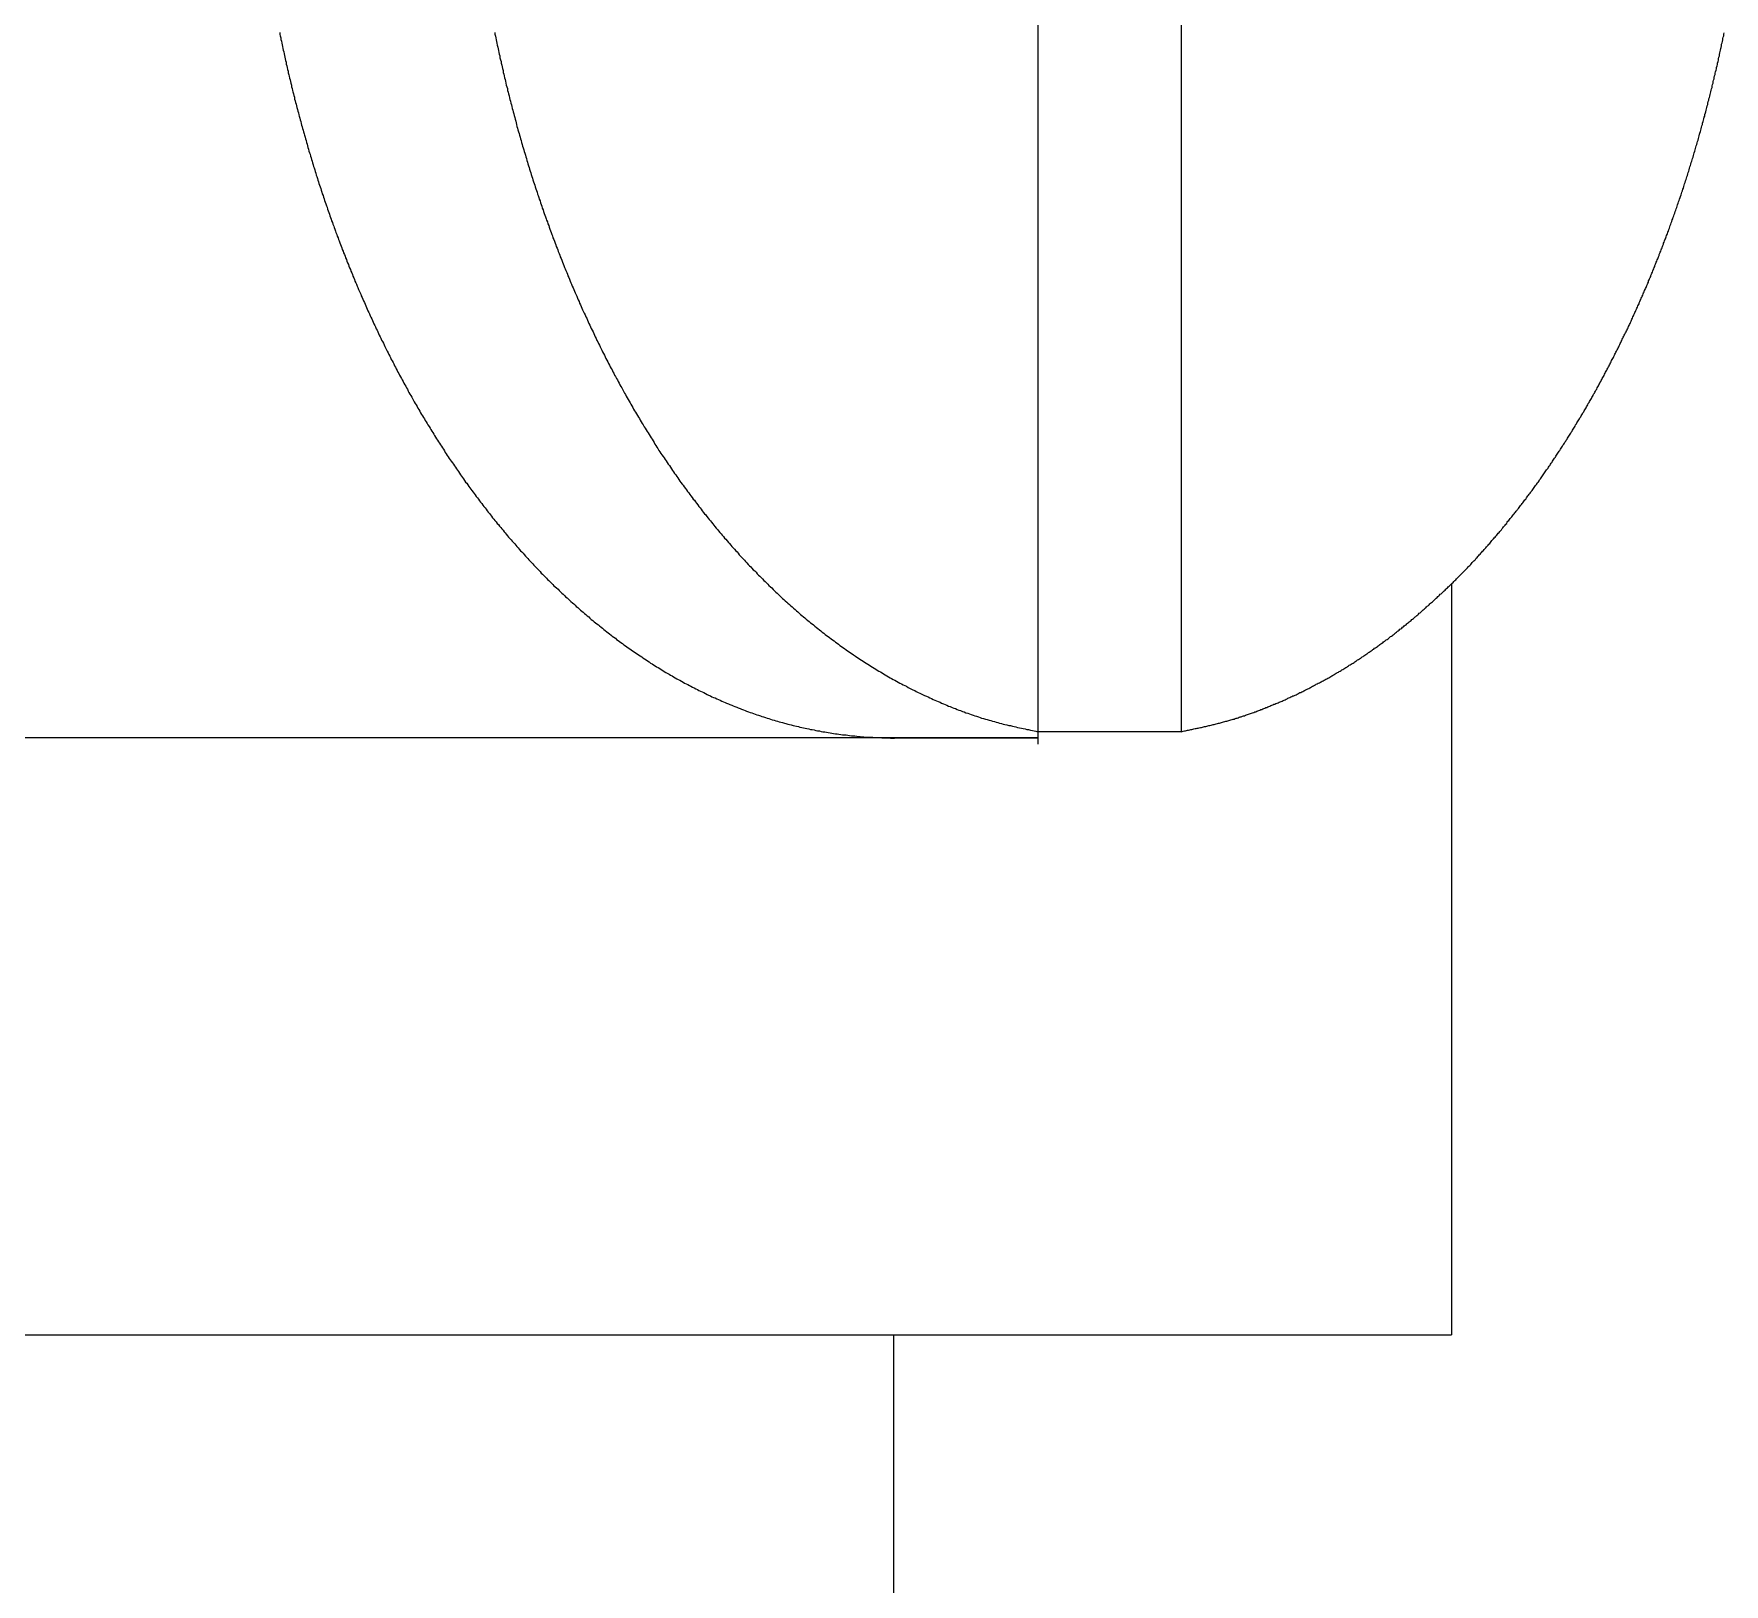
# Model space of a CAD drawing. Extents: x 10 to 127, y 10 to 376.
# Drawn here: x 110.61 to 117.28, y 196.91 to 203.02 of the extents above; entities that cross this region are included whole.
import ezdxf

# ---------------------------------------------------------------- set-up
doc = ezdxf.new("R2010")
doc.units = 0
doc.layers.get('0').update_dxf_attribs({"linetype": 'CONTINUOUS'})

msp = doc.modelspace()

# ---------------------------------------------------------------- linework, layer by layer
at = {"color": 7, "linetype": 'CONTINUOUS'}
for p, q in [((114.5682, 204.2452), (114.5682, 200.2702)), ((115.1339, 204.2452), (115.1339, 200.2702)), ((116.2, 200.8527), (116.2, 197.8899)), ((114.5682, 200.2452), (107.1942, 200.2452)), ((114, 200.2452), (114.0025, 200.2452)), ((114.0025, 200.2452), (114.5682, 200.2452)), ((114.5682, 200.2702), (114.5682, 200.2452)), ((114.5682, 200.2702), (115.1339, 200.2702)), ((114.5682, 200.2452), (114.5682, 200.2202)), ((115.1339, 200.2702), (115.1339, 200.2702)), ((115.1339, 200.2702), (115.1339, 200.2702)), ((84, 197.8899), (114, 197.8899)), ((114, 197.8899), (116.2, 197.8899)), ((114, 190.6902), (114, 197.8899))]:
    msp.add_line(p, q, dxfattribs=at)
at = {"color": 7}
for points in [[(111.578, 203.028, 0), (111.579, 203.021, 0), (111.58, 203.015, 0), (111.582, 203.008, 0), (111.583, 203.001, 0), (111.585, 202.994, 0), (111.586, 202.987, 0), (111.588, 202.98, 0), (111.589, 202.973, 0), (111.591, 202.966, 0), (111.592, 202.959, 0), (111.594, 202.952, 0), (111.595, 202.945, 0), (111.597, 202.938, 0), (111.598, 202.931, 0), (111.6, 202.925, 0), (111.601, 202.918, 0), (111.603, 202.911, 0), (111.604, 202.904, 0), (111.606, 202.897, 0), (111.607, 202.89, 0), (111.609, 202.883, 0), (111.611, 202.876, 0), (111.612, 202.869, 0), (111.614, 202.862, 0), (111.616, 202.856, 0), (111.617, 202.849, 0), (111.619, 202.842, 0), (111.62, 202.835, 0), (111.622, 202.828, 0), (111.624, 202.821, 0), (111.625, 202.814, 0), (111.627, 202.807, 0), (111.629, 202.8, 0), (111.63, 202.794, 0), (111.632, 202.787, 0), (111.634, 202.78, 0), (111.636, 202.773, 0), (111.637, 202.766, 0), (111.639, 202.759, 0), (111.641, 202.752, 0), (111.643, 202.746, 0), (111.644, 202.739, 0), (111.646, 202.732, 0), (111.648, 202.725, 0), (111.65, 202.718, 0), (111.652, 202.711, 0), (111.653, 202.704, 0), (111.655, 202.698, 0), (111.657, 202.691, 0), (111.659, 202.684, 0), (111.661, 202.677, 0), (111.663, 202.67, 0), (111.664, 202.663, 0), (111.666, 202.657, 0), (111.668, 202.65, 0), (111.67, 202.643, 0), (111.672, 202.636, 0), (111.674, 202.629, 0), (111.676, 202.623, 0), (111.678, 202.616, 0), (111.68, 202.609, 0), (111.682, 202.602, 0), (111.684, 202.595, 0), (111.686, 202.588, 0), (111.688, 202.582, 0), (111.689, 202.575, 0), (111.691, 202.568, 0), (111.693, 202.561, 0), (111.695, 202.554, 0), (111.698, 202.548, 0), (111.7, 202.541, 0), (111.702, 202.534, 0), (111.704, 202.527, 0), (111.706, 202.521, 0), (111.708, 202.514, 0), (111.71, 202.507, 0), (111.712, 202.5, 0), (111.714, 202.494, 0), (111.716, 202.487, 0), (111.718, 202.48, 0), (111.72, 202.473, 0), (111.722, 202.466, 0), (111.725, 202.46, 0), (111.727, 202.453, 0), (111.729, 202.446, 0), (111.731, 202.44, 0), (111.733, 202.433, 0), (111.735, 202.426, 0), (111.738, 202.419, 0), (111.74, 202.413, 0), (111.742, 202.406, 0), (111.744, 202.399, 0), (111.746, 202.392, 0), (111.749, 202.386, 0), (111.751, 202.379, 0), (111.753, 202.372, 0), (111.755, 202.366, 0), (111.758, 202.359, 0), (111.76, 202.352, 0), (111.762, 202.345, 0), (111.765, 202.339, 0), (111.767, 202.332, 0), (111.769, 202.325, 0), (111.772, 202.319, 0), (111.774, 202.312, 0), (111.776, 202.305, 0), (111.779, 202.299, 0), (111.781, 202.292, 0), (111.783, 202.285, 0), (111.786, 202.279, 0), (111.788, 202.272, 0), (111.791, 202.265, 0), (111.793, 202.259, 0), (111.795, 202.252, 0), (111.798, 202.245, 0), (111.8, 202.239, 0), (111.803, 202.232, 0), (111.805, 202.225, 0), (111.808, 202.219, 0), (111.81, 202.212, 0), (111.813, 202.206, 0), (111.815, 202.199, 0), (111.818, 202.192, 0), (111.82, 202.186, 0), (111.823, 202.179, 0), (111.825, 202.173, 0), (111.828, 202.166, 0), (111.83, 202.159, 0), (111.833, 202.153, 0), (111.836, 202.146, 0), (111.838, 202.14, 0), (111.841, 202.133, 0), (111.843, 202.126, 0), (111.846, 202.12, 0), (111.849, 202.113, 0), (111.851, 202.107, 0), (111.854, 202.1, 0), (111.857, 202.093, 0), (111.859, 202.087, 0), (111.862, 202.08, 0), (111.865, 202.074, 0), (111.867, 202.067, 0), (111.87, 202.061, 0), (111.873, 202.054, 0), (111.875, 202.048, 0), (111.878, 202.041, 0), (111.881, 202.035, 0), (111.884, 202.028, 0), (111.886, 202.022, 0), (111.889, 202.015, 0), (111.892, 202.009, 0), (111.895, 202.002, 0), (111.898, 201.996, 0), (111.9, 201.989, 0), (111.903, 201.983, 0), (111.906, 201.976, 0), (111.909, 201.97, 0), (111.912, 201.963, 0), (111.915, 201.957, 0), (111.918, 201.95, 0), (111.92, 201.944, 0), (111.923, 201.937, 0), (111.926, 201.931, 0), (111.929, 201.924, 0), (111.932, 201.918, 0), (111.935, 201.911, 0), (111.938, 201.905, 0), (111.941, 201.899, 0), (111.944, 201.892, 0), (111.947, 201.886, 0), (111.95, 201.879, 0), (111.953, 201.873, 0), (111.956, 201.867, 0), (111.959, 201.86, 0), (111.962, 201.854, 0), (111.965, 201.847, 0), (111.968, 201.841, 0), (111.971, 201.835, 0), (111.974, 201.828, 0), (111.977, 201.822, 0), (111.98, 201.815, 0), (111.984, 201.809, 0), (111.987, 201.803, 0), (111.99, 201.796, 0), (111.993, 201.79, 0), (111.996, 201.784, 0), (111.999, 201.777, 0), (112.002, 201.771, 0), (112.006, 201.765, 0), (112.009, 201.758, 0), (112.012, 201.752, 0), (112.015, 201.746, 0), (112.018, 201.739, 0), (112.022, 201.733, 0), (112.025, 201.727, 0), (112.028, 201.721, 0), (112.031, 201.714, 0), (112.035, 201.708, 0), (112.038, 201.702, 0), (112.041, 201.695, 0), (112.044, 201.689, 0), (112.048, 201.683, 0), (112.051, 201.677, 0), (112.054, 201.67, 0), (112.058, 201.664, 0), (112.061, 201.658, 0), (112.065, 201.652, 0), (112.068, 201.645, 0), (112.071, 201.639, 0), (112.075, 201.633, 0), (112.078, 201.627, 0), (112.082, 201.621, 0), (112.085, 201.614, 0), (112.088, 201.608, 0), (112.092, 201.602, 0), (112.095, 201.596, 0), (112.099, 201.59, 0), (112.102, 201.584, 0), (112.106, 201.577, 0), (112.109, 201.571, 0), (112.113, 201.565, 0), (112.116, 201.559, 0), (112.12, 201.553, 0), (112.123, 201.547, 0), (112.127, 201.541, 0), (112.131, 201.534, 0), (112.134, 201.528, 0), (112.138, 201.522, 0), (112.141, 201.516, 0), (112.145, 201.51, 0), (112.149, 201.504, 0), (112.152, 201.498, 0), (112.156, 201.492, 0), (112.16, 201.486, 0), (112.163, 201.48, 0), (112.167, 201.474, 0), (112.171, 201.468, 0), (112.174, 201.462, 0), (112.178, 201.456, 0), (112.182, 201.45, 0), (112.186, 201.444, 0), (112.189, 201.438, 0), (112.193, 201.432, 0), (112.197, 201.426, 0), (112.201, 201.42, 0), (112.204, 201.414, 0), (112.208, 201.408, 0), (112.212, 201.402, 0), (112.216, 201.396, 0), (112.22, 201.39, 0), (112.224, 201.384, 0), (112.228, 201.378, 0), (112.231, 201.372, 0), (112.235, 201.366, 0), (112.239, 201.36, 0), (112.243, 201.354, 0), (112.247, 201.348, 0), (112.251, 201.343, 0), (112.255, 201.337, 0), (112.259, 201.331, 0), (112.263, 201.325, 0), (112.267, 201.319, 0), (112.271, 201.313, 0), (112.275, 201.307, 0), (112.279, 201.302, 0), (112.283, 201.296, 0), (112.287, 201.29, 0), (112.291, 201.284, 0), (112.295, 201.278, 0), (112.299, 201.273, 0), (112.303, 201.267, 0), (112.307, 201.261, 0), (112.311, 201.255, 0), (112.316, 201.25, 0), (112.32, 201.244, 0), (112.324, 201.238, 0), (112.328, 201.232, 0), (112.332, 201.227, 0), (112.336, 201.221, 0), (112.341, 201.215, 0), (112.345, 201.21, 0), (112.349, 201.204, 0), (112.353, 201.198, 0), (112.358, 201.193, 0), (112.362, 201.187, 0), (112.366, 201.181, 0), (112.37, 201.176, 0), (112.375, 201.17, 0), (112.379, 201.164, 0), (112.383, 201.159, 0), (112.388, 201.153, 0), (112.392, 201.148, 0), (112.396, 201.142, 0), (112.401, 201.136, 0), (112.405, 201.131, 0), (112.41, 201.125, 0), (112.414, 201.12, 0), (112.418, 201.114, 0), (112.423, 201.109, 0), (112.427, 201.103, 0), (112.432, 201.098, 0), (112.436, 201.092, 0), (112.441, 201.087, 0), (112.445, 201.081, 0), (112.45, 201.076, 0), (112.454, 201.07, 0), (112.459, 201.065, 0), (112.463, 201.059, 0), (112.468, 201.054, 0), (112.472, 201.049, 0), (112.477, 201.043, 0), (112.481, 201.038, 0), (112.486, 201.032, 0), (112.491, 201.027, 0), (112.495, 201.022, 0), (112.5, 201.016, 0), (112.505, 201.011, 0), (112.509, 201.006, 0), (112.514, 201, 0), (112.519, 200.995, 0), (112.523, 200.99, 0), (112.528, 200.984, 0), (112.533, 200.979, 0), (112.538, 200.974, 0), (112.542, 200.969, 0), (112.547, 200.963, 0), (112.552, 200.958, 0), (112.557, 200.953, 0), (112.561, 200.948, 0), (112.566, 200.943, 0), (112.571, 200.937, 0), (112.576, 200.932, 0), (112.581, 200.927, 0), (112.586, 200.922, 0), (112.591, 200.917, 0), (112.595, 200.912, 0), (112.6, 200.907, 0), (112.605, 200.902, 0), (112.61, 200.896, 0), (112.615, 200.891, 0), (112.62, 200.886, 0), (112.625, 200.881, 0), (112.63, 200.876, 0), (112.635, 200.871, 0), (112.64, 200.866, 0), (112.645, 200.861, 0), (112.65, 200.856, 0), (112.655, 200.851, 0), (112.66, 200.846, 0), (112.665, 200.841, 0), (112.67, 200.837, 0), (112.676, 200.832, 0), (112.681, 200.827, 0), (112.686, 200.822, 0), (112.691, 200.817, 0), (112.696, 200.812, 0), (112.701, 200.807, 0), (112.706, 200.802, 0), (112.712, 200.798, 0), (112.717, 200.793, 0), (112.722, 200.788, 0), (112.727, 200.783, 0), (112.733, 200.779, 0), (112.738, 200.774, 0), (112.743, 200.769, 0), (112.748, 200.764, 0), (112.754, 200.76, 0), (112.759, 200.755, 0), (112.764, 200.75, 0), (112.77, 200.746, 0), (112.775, 200.741, 0), (112.78, 200.736, 0), (112.786, 200.732, 0), (112.791, 200.727, 0), (112.797, 200.723, 0), (112.802, 200.718, 0), (112.807, 200.713, 0), (112.813, 200.709, 0), (112.818, 200.704, 0), (112.824, 200.7, 0), (112.829, 200.695, 0), (112.835, 200.691, 0), (112.84, 200.687, 0), (112.846, 200.682, 0), (112.851, 200.678, 0), (112.857, 200.673, 0), (112.862, 200.669, 0), (112.868, 200.664, 0), (112.874, 200.66, 0), (112.879, 200.656, 0), (112.885, 200.651, 0), (112.89, 200.647, 0), (112.896, 200.643, 0), (112.902, 200.639, 0), (112.907, 200.634, 0), (112.913, 200.63, 0), (112.919, 200.626, 0), (112.924, 200.622, 0), (112.93, 200.618, 0), (112.936, 200.613, 0), (112.942, 200.609, 0), (112.947, 200.605, 0), (112.953, 200.601, 0), (112.959, 200.597, 0), (112.965, 200.593, 0), (112.97, 200.589, 0), (112.976, 200.585, 0), (112.982, 200.581, 0), (112.988, 200.577, 0), (112.994, 200.573, 0), (113, 200.569, 0), (113.006, 200.565, 0), (113.011, 200.561, 0), (113.017, 200.557, 0), (113.023, 200.553, 0), (113.029, 200.549, 0), (113.035, 200.545, 0), (113.041, 200.541, 0), (113.047, 200.538, 0), (113.053, 200.534, 0), (113.059, 200.53, 0), (113.065, 200.526, 0), (113.071, 200.523, 0), (113.077, 200.519, 0), (113.083, 200.515, 0), (113.089, 200.511, 0), (113.095, 200.508, 0), (113.101, 200.504, 0), (113.107, 200.501, 0), (113.114, 200.497, 0), (113.12, 200.493, 0), (113.126, 200.49, 0), (113.132, 200.486, 0), (113.138, 200.483, 0), (113.144, 200.479, 0), (113.15, 200.476, 0), (113.157, 200.473, 0), (113.163, 200.469, 0), (113.169, 200.466, 0), (113.175, 200.462, 0), (113.182, 200.459, 0), (113.188, 200.456, 0), (113.194, 200.452, 0), (113.2, 200.449, 0), (113.207, 200.446, 0), (113.213, 200.443, 0), (113.219, 200.439, 0), (113.226, 200.436, 0), (113.232, 200.433, 0), (113.238, 200.43, 0), (113.245, 200.427, 0), (113.251, 200.424, 0), (113.257, 200.421, 0), (113.264, 200.417, 0), (113.27, 200.414, 0), (113.277, 200.411, 0), (113.283, 200.408, 0), (113.289, 200.405, 0), (113.296, 200.403, 0), (113.302, 200.4, 0), (113.309, 200.397, 0), (113.315, 200.394, 0), (113.322, 200.391, 0), (113.328, 200.388, 0), (113.335, 200.385, 0), (113.341, 200.383, 0), (113.348, 200.38, 0), (113.354, 200.377, 0), (113.361, 200.374, 0), (113.367, 200.372, 0), (113.374, 200.369, 0), (113.381, 200.367, 0), (113.387, 200.364, 0), (113.394, 200.361, 0), (113.4, 200.359, 0), (113.407, 200.356, 0), (113.414, 200.354, 0), (113.42, 200.351, 0), (113.427, 200.349, 0), (113.434, 200.346, 0), (113.44, 200.344, 0), (113.447, 200.342, 0), (113.454, 200.339, 0), (113.46, 200.337, 0), (113.467, 200.335, 0), (113.474, 200.332, 0), (113.48, 200.33, 0), (113.487, 200.328, 0), (113.494, 200.326, 0), (113.501, 200.324, 0), (113.507, 200.322, 0), (113.514, 200.319, 0), (113.521, 200.317, 0), (113.528, 200.315, 0), (113.535, 200.313, 0), (113.541, 200.311, 0), (113.548, 200.309, 0), (113.555, 200.307, 0), (113.562, 200.306, 0), (113.569, 200.304, 0), (113.575, 200.302, 0), (113.582, 200.3, 0), (113.589, 200.298, 0), (113.596, 200.297, 0), (113.603, 200.295, 0), (113.61, 200.293, 0), (113.617, 200.292, 0), (113.624, 200.29, 0), (113.63, 200.288, 0), (113.637, 200.287, 0), (113.644, 200.285, 0), (113.651, 200.284, 0), (113.658, 200.282, 0), (113.665, 200.281, 0), (113.672, 200.279, 0), (113.679, 200.278, 0), (113.686, 200.277, 0), (113.693, 200.275, 0), (113.7, 200.274, 0), (113.707, 200.273, 0), (113.714, 200.271, 0), (113.721, 200.27, 0), (113.728, 200.269, 0), (113.735, 200.268, 0), (113.742, 200.267, 0), (113.749, 200.265, 0), (113.756, 200.264, 0), (113.763, 200.263, 0), (113.77, 200.262, 0), (113.777, 200.261, 0), (113.784, 200.26, 0), (113.791, 200.259, 0), (113.798, 200.258, 0), (113.805, 200.257, 0), (113.812, 200.257, 0), (113.819, 200.256, 0), (113.826, 200.255, 0), (113.833, 200.254, 0), (113.84, 200.253, 0), (113.847, 200.253, 0), (113.854, 200.252, 0), (113.861, 200.251, 0), (113.868, 200.251, 0), (113.875, 200.25, 0), (113.882, 200.25, 0), (113.889, 200.249, 0), (113.896, 200.249, 0), (113.903, 200.248, 0), (113.911, 200.248, 0), (113.918, 200.248, 0), (113.925, 200.247, 0), (113.932, 200.247, 0), (113.939, 200.247, 0), (113.946, 200.247, 0), (113.953, 200.246, 0), (113.96, 200.246, 0), (113.967, 200.246, 0), (113.974, 200.246, 0), (113.981, 200.246, 0), (113.988, 200.245, 0), (113.995, 200.245, 0), (114.003, 200.245, 0)], [(112.426, 203.029, 0), (112.427, 203.022, 0), (112.429, 203.014, 0), (112.43, 203.007, 0), (112.432, 203, 0), (112.433, 202.993, 0), (112.435, 202.986, 0), (112.436, 202.979, 0), (112.438, 202.971, 0), (112.44, 202.964, 0), (112.441, 202.957, 0), (112.443, 202.95, 0), (112.444, 202.943, 0), (112.446, 202.936, 0), (112.447, 202.928, 0), (112.449, 202.921, 0), (112.451, 202.914, 0), (112.452, 202.907, 0), (112.454, 202.9, 0), (112.455, 202.893, 0), (112.457, 202.886, 0), (112.459, 202.878, 0), (112.46, 202.871, 0), (112.462, 202.864, 0), (112.464, 202.857, 0), (112.465, 202.85, 0), (112.467, 202.843, 0), (112.469, 202.836, 0), (112.47, 202.828, 0), (112.472, 202.821, 0), (112.474, 202.814, 0), (112.476, 202.807, 0), (112.477, 202.8, 0), (112.479, 202.793, 0), (112.481, 202.786, 0), (112.483, 202.779, 0), (112.485, 202.771, 0), (112.486, 202.764, 0), (112.488, 202.757, 0), (112.49, 202.75, 0), (112.492, 202.743, 0), (112.494, 202.736, 0), (112.495, 202.729, 0), (112.497, 202.722, 0), (112.499, 202.715, 0), (112.501, 202.708, 0), (112.503, 202.701, 0), (112.505, 202.693, 0), (112.507, 202.686, 0), (112.509, 202.679, 0), (112.511, 202.672, 0), (112.512, 202.665, 0), (112.514, 202.658, 0), (112.516, 202.651, 0), (112.518, 202.644, 0), (112.52, 202.637, 0), (112.522, 202.63, 0), (112.524, 202.623, 0), (112.526, 202.616, 0), (112.528, 202.609, 0), (112.53, 202.602, 0), (112.532, 202.595, 0), (112.534, 202.587, 0), (112.536, 202.58, 0), (112.538, 202.573, 0), (112.541, 202.566, 0), (112.543, 202.559, 0), (112.545, 202.552, 0), (112.547, 202.545, 0), (112.549, 202.538, 0), (112.551, 202.531, 0), (112.553, 202.524, 0), (112.555, 202.517, 0), (112.557, 202.51, 0), (112.56, 202.503, 0), (112.562, 202.496, 0), (112.564, 202.489, 0), (112.566, 202.482, 0), (112.568, 202.475, 0), (112.57, 202.468, 0), (112.573, 202.461, 0), (112.575, 202.454, 0), (112.577, 202.447, 0), (112.579, 202.44, 0), (112.582, 202.433, 0), (112.584, 202.426, 0), (112.586, 202.419, 0), (112.588, 202.412, 0), (112.591, 202.405, 0), (112.593, 202.398, 0), (112.595, 202.391, 0), (112.598, 202.385, 0), (112.6, 202.378, 0), (112.602, 202.371, 0), (112.605, 202.364, 0), (112.607, 202.357, 0), (112.609, 202.35, 0), (112.612, 202.343, 0), (112.614, 202.336, 0), (112.617, 202.329, 0), (112.619, 202.322, 0), (112.621, 202.315, 0), (112.624, 202.308, 0), (112.626, 202.301, 0), (112.629, 202.294, 0), (112.631, 202.288, 0), (112.634, 202.281, 0), (112.636, 202.274, 0), (112.639, 202.267, 0), (112.641, 202.26, 0), (112.644, 202.253, 0), (112.646, 202.246, 0), (112.649, 202.239, 0), (112.651, 202.232, 0), (112.654, 202.226, 0), (112.656, 202.219, 0), (112.659, 202.212, 0), (112.662, 202.205, 0), (112.664, 202.198, 0), (112.667, 202.191, 0), (112.669, 202.184, 0), (112.672, 202.178, 0), (112.675, 202.171, 0), (112.677, 202.164, 0), (112.68, 202.157, 0), (112.683, 202.15, 0), (112.685, 202.143, 0), (112.688, 202.137, 0), (112.691, 202.13, 0), (112.693, 202.123, 0), (112.696, 202.116, 0), (112.699, 202.109, 0), (112.701, 202.102, 0), (112.704, 202.096, 0), (112.707, 202.089, 0), (112.71, 202.082, 0), (112.713, 202.075, 0), (112.715, 202.069, 0), (112.718, 202.062, 0), (112.721, 202.055, 0), (112.724, 202.048, 0), (112.727, 202.041, 0), (112.729, 202.035, 0), (112.732, 202.028, 0), (112.735, 202.021, 0), (112.738, 202.014, 0), (112.741, 202.008, 0), (112.744, 202.001, 0), (112.747, 201.994, 0), (112.75, 201.988, 0), (112.753, 201.981, 0), (112.756, 201.974, 0), (112.759, 201.967, 0), (112.761, 201.961, 0), (112.764, 201.954, 0), (112.767, 201.947, 0), (112.77, 201.941, 0), (112.773, 201.934, 0), (112.776, 201.927, 0), (112.779, 201.921, 0), (112.783, 201.914, 0), (112.786, 201.907, 0), (112.789, 201.901, 0), (112.792, 201.894, 0), (112.795, 201.887, 0), (112.798, 201.881, 0), (112.801, 201.874, 0), (112.804, 201.867, 0), (112.807, 201.861, 0), (112.81, 201.854, 0), (112.814, 201.847, 0), (112.817, 201.841, 0), (112.82, 201.834, 0), (112.823, 201.828, 0), (112.826, 201.821, 0), (112.829, 201.814, 0), (112.833, 201.808, 0), (112.836, 201.801, 0), (112.839, 201.795, 0), (112.842, 201.788, 0), (112.846, 201.781, 0), (112.849, 201.775, 0), (112.852, 201.768, 0), (112.855, 201.762, 0), (112.859, 201.755, 0), (112.862, 201.749, 0), (112.865, 201.742, 0), (112.869, 201.736, 0), (112.872, 201.729, 0), (112.875, 201.723, 0), (112.879, 201.716, 0), (112.882, 201.71, 0), (112.886, 201.703, 0), (112.889, 201.697, 0), (112.892, 201.69, 0), (112.896, 201.684, 0), (112.899, 201.677, 0), (112.903, 201.671, 0), (112.906, 201.664, 0), (112.91, 201.658, 0), (112.913, 201.651, 0), (112.917, 201.645, 0), (112.92, 201.638, 0), (112.924, 201.632, 0), (112.927, 201.626, 0), (112.931, 201.619, 0), (112.934, 201.613, 0), (112.938, 201.606, 0), (112.942, 201.6, 0), (112.945, 201.594, 0), (112.949, 201.587, 0), (112.952, 201.581, 0), (112.956, 201.574, 0), (112.96, 201.568, 0), (112.963, 201.562, 0), (112.967, 201.555, 0), (112.971, 201.549, 0), (112.974, 201.543, 0), (112.978, 201.536, 0), (112.982, 201.53, 0), (112.985, 201.524, 0), (112.989, 201.517, 0), (112.993, 201.511, 0), (112.997, 201.505, 0), (113, 201.499, 0), (113.004, 201.492, 0), (113.008, 201.486, 0), (113.012, 201.48, 0), (113.016, 201.473, 0), (113.019, 201.467, 0), (113.023, 201.461, 0), (113.027, 201.455, 0), (113.031, 201.449, 0), (113.035, 201.442, 0), (113.039, 201.436, 0), (113.043, 201.43, 0), (113.047, 201.424, 0), (113.051, 201.417, 0), (113.055, 201.411, 0), (113.058, 201.405, 0), (113.062, 201.399, 0), (113.066, 201.393, 0), (113.07, 201.387, 0), (113.074, 201.38, 0), (113.078, 201.374, 0), (113.082, 201.368, 0), (113.086, 201.362, 0), (113.091, 201.356, 0), (113.095, 201.35, 0), (113.099, 201.344, 0), (113.103, 201.338, 0), (113.107, 201.332, 0), (113.111, 201.326, 0), (113.115, 201.32, 0), (113.119, 201.313, 0), (113.123, 201.307, 0), (113.128, 201.301, 0), (113.132, 201.295, 0), (113.136, 201.289, 0), (113.14, 201.283, 0), (113.144, 201.277, 0), (113.149, 201.271, 0), (113.153, 201.265, 0), (113.157, 201.259, 0), (113.161, 201.253, 0), (113.166, 201.247, 0), (113.17, 201.242, 0), (113.174, 201.236, 0), (113.179, 201.23, 0), (113.183, 201.224, 0), (113.187, 201.218, 0), (113.192, 201.212, 0), (113.196, 201.206, 0), (113.2, 201.2, 0), (113.205, 201.194, 0), (113.209, 201.188, 0), (113.214, 201.183, 0), (113.218, 201.177, 0), (113.222, 201.171, 0), (113.227, 201.165, 0), (113.231, 201.159, 0), (113.236, 201.153, 0), (113.24, 201.148, 0), (113.245, 201.142, 0), (113.249, 201.136, 0), (113.254, 201.13, 0), (113.259, 201.125, 0), (113.263, 201.119, 0), (113.268, 201.113, 0), (113.272, 201.107, 0), (113.277, 201.102, 0), (113.281, 201.096, 0), (113.286, 201.09, 0), (113.291, 201.085, 0), (113.295, 201.079, 0), (113.3, 201.073, 0), (113.305, 201.068, 0), (113.309, 201.062, 0), (113.314, 201.056, 0), (113.319, 201.051, 0), (113.324, 201.045, 0), (113.328, 201.04, 0), (113.333, 201.034, 0), (113.338, 201.029, 0), (113.343, 201.023, 0), (113.348, 201.017, 0), (113.352, 201.012, 0), (113.357, 201.006, 0), (113.362, 201.001, 0), (113.367, 200.995, 0), (113.372, 200.99, 0), (113.377, 200.984, 0), (113.382, 200.979, 0), (113.386, 200.974, 0), (113.391, 200.968, 0), (113.396, 200.963, 0), (113.401, 200.957, 0), (113.406, 200.952, 0), (113.411, 200.947, 0), (113.416, 200.941, 0), (113.421, 200.936, 0), (113.426, 200.93, 0), (113.431, 200.925, 0), (113.436, 200.92, 0), (113.441, 200.915, 0), (113.446, 200.909, 0), (113.452, 200.904, 0), (113.457, 200.899, 0), (113.462, 200.893, 0), (113.467, 200.888, 0), (113.472, 200.883, 0), (113.477, 200.878, 0), (113.482, 200.873, 0), (113.488, 200.867, 0), (113.493, 200.862, 0), (113.498, 200.857, 0), (113.503, 200.852, 0), (113.508, 200.847, 0), (113.514, 200.842, 0), (113.519, 200.837, 0), (113.524, 200.831, 0), (113.53, 200.826, 0), (113.535, 200.821, 0), (113.54, 200.816, 0), (113.546, 200.811, 0), (113.551, 200.806, 0), (113.556, 200.801, 0), (113.562, 200.796, 0), (113.567, 200.791, 0), (113.572, 200.786, 0), (113.578, 200.781, 0), (113.583, 200.777, 0), (113.589, 200.772, 0), (113.594, 200.767, 0), (113.6, 200.762, 0), (113.605, 200.757, 0), (113.611, 200.752, 0), (113.616, 200.747, 0), (113.622, 200.743, 0), (113.627, 200.738, 0), (113.633, 200.733, 0), (113.638, 200.728, 0), (113.644, 200.723, 0), (113.65, 200.719, 0), (113.655, 200.714, 0), (113.661, 200.709, 0), (113.667, 200.705, 0), (113.672, 200.7, 0), (113.678, 200.695, 0), (113.684, 200.691, 0), (113.689, 200.686, 0), (113.695, 200.681, 0), (113.701, 200.677, 0), (113.707, 200.672, 0), (113.712, 200.668, 0), (113.718, 200.663, 0), (113.724, 200.659, 0), (113.73, 200.654, 0), (113.735, 200.65, 0), (113.741, 200.645, 0), (113.747, 200.641, 0), (113.753, 200.637, 0), (113.759, 200.632, 0), (113.765, 200.628, 0), (113.771, 200.623, 0), (113.777, 200.619, 0), (113.782, 200.615, 0), (113.788, 200.61, 0), (113.794, 200.606, 0), (113.8, 200.602, 0), (113.806, 200.598, 0), (113.812, 200.593, 0), (113.818, 200.589, 0), (113.824, 200.585, 0), (113.83, 200.581, 0), (113.836, 200.577, 0), (113.842, 200.573, 0), (113.849, 200.568, 0), (113.855, 200.564, 0), (113.861, 200.56, 0), (113.867, 200.556, 0), (113.873, 200.552, 0), (113.879, 200.548, 0), (113.885, 200.544, 0), (113.891, 200.54, 0), (113.898, 200.536, 0), (113.904, 200.532, 0), (113.91, 200.528, 0), (113.916, 200.525, 0), (113.923, 200.521, 0), (113.929, 200.517, 0), (113.935, 200.513, 0), (113.941, 200.509, 0), (113.948, 200.506, 0), (113.954, 200.502, 0), (113.96, 200.498, 0), (113.967, 200.494, 0), (113.973, 200.491, 0), (113.979, 200.487, 0), (113.986, 200.483, 0), (113.992, 200.48, 0), (113.998, 200.476, 0), (114.005, 200.473, 0), (114.011, 200.469, 0), (114.018, 200.466, 0), (114.024, 200.462, 0), (114.031, 200.459, 0), (114.037, 200.455, 0), (114.044, 200.452, 0), (114.05, 200.449, 0), (114.057, 200.445, 0), (114.063, 200.442, 0), (114.07, 200.438, 0), (114.076, 200.435, 0), (114.083, 200.432, 0), (114.089, 200.429, 0), (114.096, 200.425, 0), (114.103, 200.422, 0), (114.109, 200.419, 0), (114.116, 200.416, 0), (114.122, 200.413, 0), (114.129, 200.41, 0), (114.136, 200.407, 0), (114.142, 200.404, 0), (114.149, 200.401, 0), (114.156, 200.397, 0), (114.162, 200.395, 0), (114.169, 200.392, 0), (114.176, 200.389, 0), (114.183, 200.386, 0), (114.189, 200.383, 0), (114.196, 200.38, 0), (114.203, 200.377, 0), (114.21, 200.374, 0), (114.216, 200.371, 0), (114.223, 200.369, 0), (114.23, 200.366, 0), (114.237, 200.363, 0), (114.244, 200.361, 0), (114.251, 200.358, 0), (114.257, 200.355, 0), (114.264, 200.353, 0), (114.271, 200.35, 0), (114.278, 200.348, 0), (114.285, 200.345, 0), (114.292, 200.343, 0), (114.299, 200.34, 0), (114.306, 200.338, 0), (114.313, 200.335, 0), (114.32, 200.333, 0), (114.327, 200.331, 0), (114.334, 200.328, 0), (114.341, 200.326, 0), (114.347, 200.324, 0), (114.354, 200.322, 0), (114.362, 200.32, 0), (114.369, 200.318, 0), (114.376, 200.316, 0), (114.383, 200.314, 0), (114.39, 200.312, 0), (114.397, 200.31, 0), (114.404, 200.308, 0), (114.411, 200.306, 0), (114.418, 200.304, 0), (114.425, 200.302, 0), (114.432, 200.3, 0), (114.439, 200.299, 0), (114.446, 200.297, 0), (114.454, 200.295, 0), (114.461, 200.294, 0), (114.468, 200.292, 0), (114.475, 200.29, 0), (114.482, 200.289, 0), (114.489, 200.287, 0), (114.496, 200.285, 0), (114.504, 200.284, 0), (114.511, 200.282, 0), (114.518, 200.281, 0), (114.525, 200.279, 0), (114.532, 200.278, 0), (114.539, 200.276, 0), (114.547, 200.275, 0), (114.554, 200.273, 0), (114.561, 200.272, 0), (114.568, 200.27, 0)], [(117.056, 202.245, 0), (117.058, 202.251, 0), (117.06, 202.256, 0), (117.061, 202.262, 0), (117.063, 202.267, 0), (117.065, 202.273, 0), (117.067, 202.278, 0), (117.069, 202.283, 0), (117.071, 202.289, 0), (117.073, 202.294, 0), (117.075, 202.3, 0), (117.077, 202.305, 0), (117.079, 202.311, 0), (117.081, 202.316, 0), (117.083, 202.322, 0), (117.085, 202.327, 0), (117.087, 202.333, 0), (117.089, 202.338, 0), (117.091, 202.344, 0), (117.092, 202.349, 0), (117.094, 202.355, 0), (117.096, 202.36, 0), (117.098, 202.366, 0), (117.1, 202.371, 0), (117.102, 202.377, 0), (117.104, 202.382, 0), (117.106, 202.388, 0), (117.107, 202.393, 0), (117.109, 202.399, 0), (117.111, 202.404, 0), (117.113, 202.41, 0), (117.115, 202.415, 0), (117.117, 202.421, 0), (117.118, 202.426, 0), (117.12, 202.432, 0), (117.122, 202.437, 0), (117.124, 202.443, 0), (117.126, 202.448, 0), (117.127, 202.454, 0), (117.129, 202.459, 0), (117.131, 202.465, 0), (117.133, 202.471, 0), (117.134, 202.476, 0), (117.136, 202.482, 0), (117.138, 202.487, 0), (117.139, 202.493, 0), (117.141, 202.498, 0), (117.143, 202.504, 0), (117.145, 202.509, 0), (117.146, 202.515, 0), (117.148, 202.521, 0), (117.15, 202.526, 0), (117.151, 202.532, 0), (117.153, 202.537, 0), (117.155, 202.543, 0), (117.156, 202.548, 0), (117.158, 202.554, 0), (117.16, 202.56, 0), (117.161, 202.565, 0), (117.163, 202.571, 0), (117.164, 202.576, 0), (117.166, 202.582, 0), (117.168, 202.587, 0), (117.169, 202.593, 0), (117.171, 202.599, 0), (117.173, 202.604, 0), (117.174, 202.61, 0), (117.176, 202.615, 0), (117.177, 202.621, 0), (117.179, 202.627, 0), (117.18, 202.632, 0), (117.182, 202.638, 0), (117.184, 202.643, 0), (117.185, 202.649, 0), (117.187, 202.655, 0), (117.188, 202.66, 0), (117.19, 202.666, 0), (117.191, 202.671, 0), (117.193, 202.677, 0), (117.194, 202.683, 0), (117.196, 202.688, 0), (117.197, 202.694, 0), (117.199, 202.699, 0), (117.2, 202.705, 0), (117.202, 202.711, 0), (117.203, 202.716, 0), (117.205, 202.722, 0), (117.206, 202.727, 0), (117.208, 202.733, 0), (117.209, 202.739, 0), (117.211, 202.744, 0), (117.212, 202.75, 0), (117.213, 202.756, 0), (117.215, 202.761, 0), (117.216, 202.767, 0), (117.218, 202.772, 0), (117.219, 202.778, 0), (117.221, 202.784, 0), (117.222, 202.789, 0), (117.223, 202.795, 0), (117.225, 202.801, 0), (117.226, 202.806, 0), (117.228, 202.812, 0), (117.229, 202.818, 0), (117.23, 202.823, 0), (117.232, 202.829, 0), (117.233, 202.835, 0), (117.234, 202.84, 0), (117.236, 202.846, 0), (117.237, 202.851, 0), (117.238, 202.857, 0), (117.24, 202.863, 0), (117.241, 202.868, 0), (117.242, 202.874, 0), (117.244, 202.88, 0), (117.245, 202.885, 0), (117.246, 202.891, 0), (117.248, 202.897, 0), (117.249, 202.902, 0), (117.25, 202.908, 0), (117.252, 202.914, 0), (117.253, 202.919, 0), (117.254, 202.925, 0), (117.255, 202.931, 0), (117.257, 202.936, 0), (117.258, 202.942, 0), (117.259, 202.948, 0), (117.26, 202.953, 0), (117.262, 202.959, 0), (117.263, 202.965, 0), (117.264, 202.97, 0), (117.265, 202.976, 0), (117.266, 202.982, 0), (117.268, 202.988, 0), (117.269, 202.993, 0), (117.27, 202.999, 0), (117.271, 203.005, 0), (117.272, 203.01, 0), (117.274, 203.016, 0), (117.275, 203.022, 0), (117.276, 203.027, 0)], [(116.2, 200.853, 0), (116.203, 200.856, 0), (116.207, 200.859, 0), (116.21, 200.863, 0), (116.213, 200.866, 0), (116.217, 200.869, 0), (116.22, 200.873, 0), (116.223, 200.876, 0), (116.227, 200.879, 0), (116.23, 200.883, 0), (116.233, 200.886, 0), (116.236, 200.889, 0), (116.24, 200.893, 0), (116.243, 200.896, 0), (116.246, 200.899, 0), (116.25, 200.903, 0), (116.253, 200.906, 0), (116.256, 200.909, 0), (116.259, 200.913, 0), (116.263, 200.916, 0), (116.266, 200.92, 0), (116.269, 200.923, 0), (116.272, 200.926, 0), (116.276, 200.93, 0), (116.279, 200.933, 0), (116.282, 200.937, 0), (116.285, 200.94, 0), (116.288, 200.944, 0), (116.292, 200.947, 0), (116.295, 200.95, 0), (116.298, 200.954, 0), (116.301, 200.957, 0), (116.304, 200.961, 0), (116.307, 200.964, 0), (116.31, 200.968, 0), (116.314, 200.971, 0), (116.317, 200.975, 0), (116.32, 200.978, 0), (116.323, 200.982, 0), (116.326, 200.985, 0), (116.329, 200.989, 0), (116.332, 200.992, 0), (116.336, 200.996, 0), (116.339, 200.999, 0), (116.342, 201.003, 0), (116.345, 201.006, 0), (116.348, 201.01, 0), (116.351, 201.013, 0), (116.354, 201.017, 0), (116.357, 201.021, 0), (116.36, 201.024, 0), (116.363, 201.028, 0), (116.366, 201.031, 0), (116.369, 201.035, 0), (116.372, 201.038, 0), (116.375, 201.042, 0), (116.379, 201.045, 0), (116.382, 201.049, 0), (116.385, 201.053, 0), (116.388, 201.056, 0), (116.391, 201.06, 0), (116.394, 201.063, 0), (116.397, 201.067, 0), (116.4, 201.071, 0), (116.403, 201.074, 0), (116.406, 201.078, 0), (116.409, 201.082, 0), (116.412, 201.085, 0), (116.415, 201.089, 0), (116.418, 201.092, 0), (116.42, 201.096, 0), (116.423, 201.1, 0), (116.426, 201.103, 0), (116.429, 201.107, 0), (116.432, 201.111, 0), (116.435, 201.114, 0), (116.438, 201.118, 0), (116.441, 201.122, 0), (116.444, 201.125, 0), (116.447, 201.129, 0), (116.45, 201.133, 0), (116.453, 201.136, 0), (116.456, 201.14, 0), (116.459, 201.144, 0), (116.461, 201.147, 0), (116.464, 201.151, 0), (116.467, 201.155, 0), (116.47, 201.159, 0), (116.473, 201.162, 0), (116.476, 201.166, 0), (116.479, 201.17, 0), (116.482, 201.173, 0), (116.484, 201.177, 0), (116.487, 201.181, 0), (116.49, 201.185, 0), (116.493, 201.188, 0), (116.496, 201.192, 0), (116.499, 201.196, 0), (116.501, 201.2, 0), (116.504, 201.203, 0), (116.507, 201.207, 0), (116.51, 201.211, 0), (116.513, 201.215, 0), (116.515, 201.218, 0), (116.518, 201.222, 0), (116.521, 201.226, 0), (116.524, 201.23, 0), (116.526, 201.234, 0), (116.529, 201.237, 0), (116.532, 201.241, 0), (116.535, 201.245, 0), (116.538, 201.249, 0), (116.54, 201.253, 0), (116.543, 201.256, 0), (116.546, 201.26, 0), (116.548, 201.264, 0), (116.551, 201.268, 0), (116.554, 201.272, 0), (116.557, 201.276, 0), (116.559, 201.279, 0), (116.562, 201.283, 0), (116.565, 201.287, 0), (116.567, 201.291, 0), (116.57, 201.295, 0), (116.573, 201.299, 0), (116.575, 201.303, 0), (116.578, 201.306, 0), (116.581, 201.31, 0), (116.583, 201.314, 0), (116.586, 201.318, 0), (116.589, 201.322, 0), (116.591, 201.326, 0), (116.594, 201.33, 0), (116.597, 201.334, 0), (116.599, 201.337, 0), (116.602, 201.341, 0), (116.604, 201.345, 0), (116.607, 201.349, 0), (116.61, 201.353, 0), (116.612, 201.357, 0), (116.615, 201.361, 0), (116.617, 201.365, 0), (116.62, 201.369, 0), (116.623, 201.373, 0), (116.625, 201.377, 0), (116.628, 201.38, 0), (116.63, 201.384, 0), (116.633, 201.388, 0), (116.635, 201.392, 0), (116.638, 201.396, 0), (116.64, 201.4, 0), (116.643, 201.404, 0), (116.646, 201.408, 0), (116.648, 201.412, 0), (116.651, 201.416, 0), (116.653, 201.42, 0), (116.656, 201.424, 0), (116.658, 201.428, 0), (116.661, 201.432, 0), (116.663, 201.436, 0), (116.666, 201.44, 0), (116.668, 201.444, 0), (116.671, 201.448, 0), (116.673, 201.452, 0), (116.676, 201.456, 0), (116.678, 201.46, 0), (116.68, 201.464, 0), (116.683, 201.468, 0), (116.685, 201.472, 0), (116.688, 201.476, 0), (116.69, 201.48, 0), (116.693, 201.484, 0), (116.695, 201.488, 0), (116.698, 201.492, 0), (116.7, 201.496, 0), (116.702, 201.5, 0), (116.705, 201.504, 0), (116.707, 201.508, 0), (116.71, 201.512, 0), (116.712, 201.516, 0), (116.714, 201.52, 0), (116.717, 201.524, 0), (116.719, 201.528, 0), (116.722, 201.532, 0), (116.724, 201.536, 0), (116.726, 201.54, 0), (116.729, 201.544, 0), (116.731, 201.548, 0), (116.733, 201.552, 0), (116.736, 201.556, 0), (116.738, 201.56, 0), (116.74, 201.565, 0), (116.743, 201.569, 0), (116.745, 201.573, 0), (116.747, 201.577, 0), (116.75, 201.581, 0), (116.752, 201.585, 0), (116.754, 201.589, 0), (116.757, 201.593, 0), (116.759, 201.597, 0), (116.761, 201.601, 0), (116.764, 201.605, 0), (116.766, 201.61, 0), (116.768, 201.614, 0), (116.77, 201.618, 0), (116.773, 201.622, 0), (116.775, 201.626, 0), (116.777, 201.63, 0), (116.78, 201.634, 0), (116.782, 201.638, 0), (116.784, 201.642, 0), (116.786, 201.647, 0), (116.789, 201.651, 0), (116.791, 201.655, 0), (116.793, 201.659, 0), (116.795, 201.663, 0), (116.797, 201.667, 0), (116.8, 201.671, 0), (116.802, 201.675, 0), (116.804, 201.68, 0), (116.806, 201.684, 0), (116.808, 201.688, 0), (116.811, 201.692, 0), (116.813, 201.696, 0), (116.815, 201.7, 0), (116.817, 201.704, 0), (116.819, 201.709, 0), (116.822, 201.713, 0), (116.824, 201.717, 0), (116.826, 201.721, 0), (116.828, 201.725, 0), (116.83, 201.729, 0), (116.832, 201.734, 0), (116.834, 201.738, 0), (116.837, 201.742, 0), (116.839, 201.746, 0), (116.841, 201.75, 0), (116.843, 201.755, 0), (116.845, 201.759, 0), (116.847, 201.763, 0), (116.849, 201.767, 0), (116.851, 201.771, 0), (116.854, 201.776, 0), (116.856, 201.78, 0), (116.858, 201.784, 0), (116.86, 201.788, 0), (116.862, 201.792, 0), (116.864, 201.797, 0), (116.866, 201.801, 0), (116.868, 201.805, 0), (116.87, 201.809, 0), (116.872, 201.813, 0), (116.874, 201.818, 0), (116.876, 201.822, 0), (116.878, 201.826, 0), (116.88, 201.83, 0), (116.882, 201.835, 0), (116.884, 201.839, 0), (116.887, 201.843, 0), (116.889, 201.847, 0), (116.891, 201.851, 0), (116.893, 201.856, 0), (116.895, 201.86, 0), (116.897, 201.864, 0), (116.899, 201.868, 0), (116.901, 201.873, 0), (116.903, 201.877, 0), (116.905, 201.881, 0), (116.907, 201.885, 0), (116.909, 201.89, 0), (116.91, 201.894, 0), (116.912, 201.898, 0), (116.914, 201.902, 0), (116.916, 201.907, 0), (116.918, 201.911, 0), (116.92, 201.915, 0), (116.922, 201.92, 0), (116.924, 201.924, 0), (116.926, 201.928, 0), (116.928, 201.932, 0), (116.93, 201.937, 0), (116.932, 201.941, 0), (116.934, 201.945, 0), (116.936, 201.95, 0), (116.938, 201.954, 0), (116.94, 201.958, 0), (116.941, 201.962, 0), (116.943, 201.967, 0), (116.945, 201.971, 0), (116.947, 201.975, 0), (116.949, 201.98, 0), (116.951, 201.984, 0), (116.953, 201.988, 0), (116.955, 201.992, 0), (116.956, 201.997, 0), (116.958, 202.001, 0), (116.96, 202.005, 0), (116.962, 202.01, 0), (116.964, 202.014, 0), (116.966, 202.018, 0), (116.968, 202.023, 0), (116.969, 202.027, 0), (116.971, 202.031, 0), (116.973, 202.036, 0), (116.975, 202.04, 0), (116.977, 202.044, 0), (116.978, 202.049, 0), (116.98, 202.053, 0), (116.982, 202.057, 0), (116.984, 202.062, 0), (116.986, 202.066, 0), (116.987, 202.07, 0), (116.989, 202.075, 0), (116.991, 202.079, 0), (116.993, 202.083, 0), (116.995, 202.088, 0), (116.996, 202.092, 0), (116.998, 202.096, 0), (117, 202.101, 0), (117.002, 202.105, 0), (117.003, 202.109, 0), (117.005, 202.114, 0), (117.007, 202.118, 0), (117.008, 202.123, 0), (117.01, 202.127, 0), (117.012, 202.131, 0), (117.014, 202.136, 0), (117.015, 202.14, 0), (117.017, 202.144, 0), (117.019, 202.149, 0), (117.02, 202.153, 0), (117.022, 202.158, 0), (117.024, 202.162, 0), (117.026, 202.166, 0), (117.027, 202.171, 0), (117.029, 202.175, 0), (117.031, 202.179, 0), (117.032, 202.184, 0), (117.034, 202.188, 0), (117.036, 202.193, 0), (117.037, 202.197, 0), (117.039, 202.201, 0), (117.041, 202.206, 0), (117.042, 202.21, 0), (117.044, 202.214, 0), (117.046, 202.219, 0), (117.047, 202.223, 0), (117.049, 202.228, 0), (117.051, 202.232, 0), (117.052, 202.236, 0), (117.054, 202.241, 0), (117.056, 202.245, 0)], [(115.134, 200.27, 0), (115.138, 200.271, 0), (115.142, 200.272, 0), (115.147, 200.273, 0), (115.151, 200.274, 0), (115.155, 200.275, 0), (115.159, 200.276, 0), (115.163, 200.276, 0), (115.168, 200.277, 0), (115.172, 200.278, 0), (115.176, 200.279, 0), (115.18, 200.28, 0), (115.184, 200.281, 0), (115.189, 200.282, 0), (115.193, 200.283, 0), (115.197, 200.284, 0), (115.201, 200.284, 0), (115.205, 200.285, 0), (115.21, 200.286, 0), (115.214, 200.287, 0), (115.218, 200.288, 0), (115.222, 200.289, 0), (115.226, 200.29, 0), (115.231, 200.291, 0), (115.235, 200.292, 0), (115.239, 200.293, 0), (115.243, 200.294, 0), (115.247, 200.295, 0), (115.252, 200.296, 0), (115.256, 200.297, 0), (115.26, 200.298, 0), (115.264, 200.299, 0), (115.268, 200.3, 0), (115.272, 200.301, 0), (115.277, 200.302, 0), (115.281, 200.303, 0), (115.285, 200.304, 0), (115.289, 200.305, 0), (115.293, 200.306, 0), (115.297, 200.307, 0), (115.301, 200.309, 0), (115.306, 200.31, 0), (115.31, 200.311, 0), (115.314, 200.312, 0), (115.318, 200.313, 0), (115.322, 200.314, 0), (115.326, 200.315, 0), (115.33, 200.317, 0), (115.335, 200.318, 0), (115.339, 200.319, 0), (115.343, 200.32, 0), (115.347, 200.322, 0), (115.351, 200.323, 0), (115.355, 200.324, 0), (115.359, 200.325, 0), (115.363, 200.327, 0), (115.367, 200.328, 0), (115.371, 200.329, 0), (115.376, 200.331, 0), (115.38, 200.332, 0), (115.384, 200.333, 0), (115.388, 200.335, 0), (115.392, 200.336, 0), (115.396, 200.338, 0), (115.4, 200.339, 0), (115.404, 200.34, 0), (115.408, 200.342, 0), (115.412, 200.343, 0), (115.416, 200.345, 0), (115.42, 200.346, 0), (115.424, 200.348, 0), (115.428, 200.349, 0), (115.432, 200.351, 0), (115.436, 200.352, 0), (115.44, 200.354, 0), (115.444, 200.355, 0), (115.448, 200.357, 0), (115.452, 200.358, 0), (115.456, 200.36, 0), (115.46, 200.361, 0), (115.464, 200.363, 0), (115.468, 200.365, 0), (115.472, 200.366, 0), (115.476, 200.368, 0), (115.48, 200.369, 0), (115.484, 200.371, 0), (115.488, 200.373, 0), (115.492, 200.374, 0), (115.496, 200.376, 0), (115.5, 200.378, 0), (115.504, 200.379, 0), (115.508, 200.381, 0), (115.512, 200.383, 0), (115.516, 200.384, 0), (115.52, 200.386, 0), (115.524, 200.388, 0), (115.528, 200.389, 0), (115.532, 200.391, 0), (115.536, 200.393, 0), (115.54, 200.395, 0), (115.544, 200.396, 0), (115.548, 200.398, 0), (115.552, 200.4, 0), (115.555, 200.402, 0), (115.559, 200.403, 0), (115.563, 200.405, 0), (115.567, 200.407, 0), (115.571, 200.409, 0), (115.575, 200.411, 0), (115.579, 200.412, 0), (115.583, 200.414, 0), (115.587, 200.416, 0), (115.591, 200.418, 0), (115.594, 200.42, 0), (115.598, 200.422, 0), (115.602, 200.424, 0), (115.606, 200.425, 0), (115.61, 200.427, 0), (115.614, 200.429, 0), (115.618, 200.431, 0), (115.621, 200.433, 0), (115.625, 200.435, 0), (115.629, 200.437, 0), (115.633, 200.439, 0), (115.637, 200.441, 0), (115.641, 200.443, 0), (115.644, 200.445, 0), (115.648, 200.447, 0), (115.652, 200.449, 0), (115.656, 200.451, 0), (115.66, 200.453, 0), (115.664, 200.455, 0), (115.667, 200.457, 0), (115.671, 200.459, 0), (115.675, 200.461, 0), (115.679, 200.463, 0), (115.683, 200.465, 0), (115.686, 200.467, 0), (115.69, 200.469, 0), (115.694, 200.471, 0), (115.698, 200.473, 0), (115.701, 200.475, 0), (115.705, 200.477, 0), (115.709, 200.479, 0), (115.713, 200.481, 0), (115.716, 200.483, 0), (115.72, 200.485, 0), (115.724, 200.488, 0), (115.728, 200.49, 0), (115.731, 200.492, 0), (115.735, 200.494, 0), (115.739, 200.496, 0), (115.742, 200.498, 0), (115.746, 200.501, 0), (115.75, 200.503, 0), (115.754, 200.505, 0), (115.757, 200.507, 0), (115.761, 200.509, 0), (115.765, 200.512, 0), (115.768, 200.514, 0), (115.772, 200.516, 0), (115.776, 200.518, 0), (115.779, 200.521, 0), (115.783, 200.523, 0), (115.787, 200.525, 0), (115.79, 200.527, 0), (115.794, 200.53, 0), (115.797, 200.532, 0), (115.801, 200.534, 0), (115.805, 200.536, 0), (115.808, 200.539, 0), (115.812, 200.541, 0), (115.816, 200.543, 0), (115.819, 200.546, 0), (115.823, 200.548, 0), (115.826, 200.55, 0), (115.83, 200.553, 0), (115.834, 200.555, 0), (115.837, 200.558, 0), (115.841, 200.56, 0), (115.844, 200.562, 0), (115.848, 200.565, 0), (115.852, 200.567, 0), (115.855, 200.569, 0), (115.859, 200.572, 0), (115.862, 200.574, 0), (115.866, 200.577, 0), (115.869, 200.579, 0), (115.873, 200.582, 0), (115.876, 200.584, 0), (115.88, 200.586, 0), (115.883, 200.589, 0), (115.887, 200.591, 0), (115.89, 200.594, 0), (115.894, 200.596, 0), (115.897, 200.599, 0), (115.901, 200.601, 0), (115.904, 200.604, 0), (115.908, 200.606, 0), (115.911, 200.609, 0), (115.915, 200.611, 0), (115.918, 200.614, 0), (115.922, 200.616, 0), (115.925, 200.619, 0), (115.929, 200.621, 0), (115.932, 200.624, 0), (115.936, 200.627, 0), (115.939, 200.629, 0), (115.943, 200.632, 0), (115.946, 200.634, 0), (115.95, 200.637, 0), (115.953, 200.639, 0), (115.956, 200.642, 0), (115.96, 200.645, 0), (115.963, 200.647, 0), (115.967, 200.65, 0), (115.97, 200.652, 0), (115.974, 200.655, 0), (115.977, 200.658, 0), (115.98, 200.66, 0), (115.984, 200.663, 0), (115.987, 200.666, 0), (115.99, 200.668, 0), (115.994, 200.671, 0), (115.997, 200.674, 0), (116.001, 200.676, 0), (116.004, 200.679, 0), (116.007, 200.682, 0), (116.011, 200.684, 0), (116.014, 200.687, 0), (116.017, 200.69, 0), (116.021, 200.692, 0), (116.024, 200.695, 0), (116.027, 200.698, 0), (116.031, 200.701, 0), (116.034, 200.703, 0), (116.037, 200.706, 0), (116.041, 200.709, 0), (116.044, 200.712, 0), (116.047, 200.714, 0), (116.05, 200.717, 0), (116.054, 200.72, 0), (116.057, 200.723, 0), (116.06, 200.725, 0), (116.064, 200.728, 0), (116.067, 200.731, 0), (116.07, 200.734, 0), (116.073, 200.737, 0), (116.077, 200.739, 0), (116.08, 200.742, 0), (116.083, 200.745, 0), (116.086, 200.748, 0), (116.089, 200.751, 0), (116.093, 200.754, 0), (116.096, 200.757, 0), (116.099, 200.759, 0), (116.102, 200.762, 0), (116.105, 200.765, 0), (116.109, 200.768, 0), (116.112, 200.771, 0), (116.115, 200.774, 0), (116.118, 200.777, 0), (116.121, 200.78, 0), (116.125, 200.782, 0), (116.128, 200.785, 0), (116.131, 200.788, 0), (116.134, 200.791, 0), (116.137, 200.794, 0), (116.14, 200.797, 0), (116.144, 200.8, 0), (116.147, 200.803, 0), (116.15, 200.806, 0), (116.153, 200.809, 0), (116.156, 200.812, 0), (116.159, 200.814, 0), (116.162, 200.817, 0), (116.166, 200.82, 0), (116.169, 200.823, 0), (116.172, 200.826, 0), (116.175, 200.829, 0), (116.178, 200.832, 0), (116.181, 200.835, 0), (116.184, 200.838, 0), (116.187, 200.841, 0), (116.191, 200.844, 0), (116.194, 200.847, 0), (116.197, 200.85, 0), (116.2, 200.853, 0)]]:
    msp.add_polyline3d(points, dxfattribs=at)

doc.saveas('drawing.dxf')
